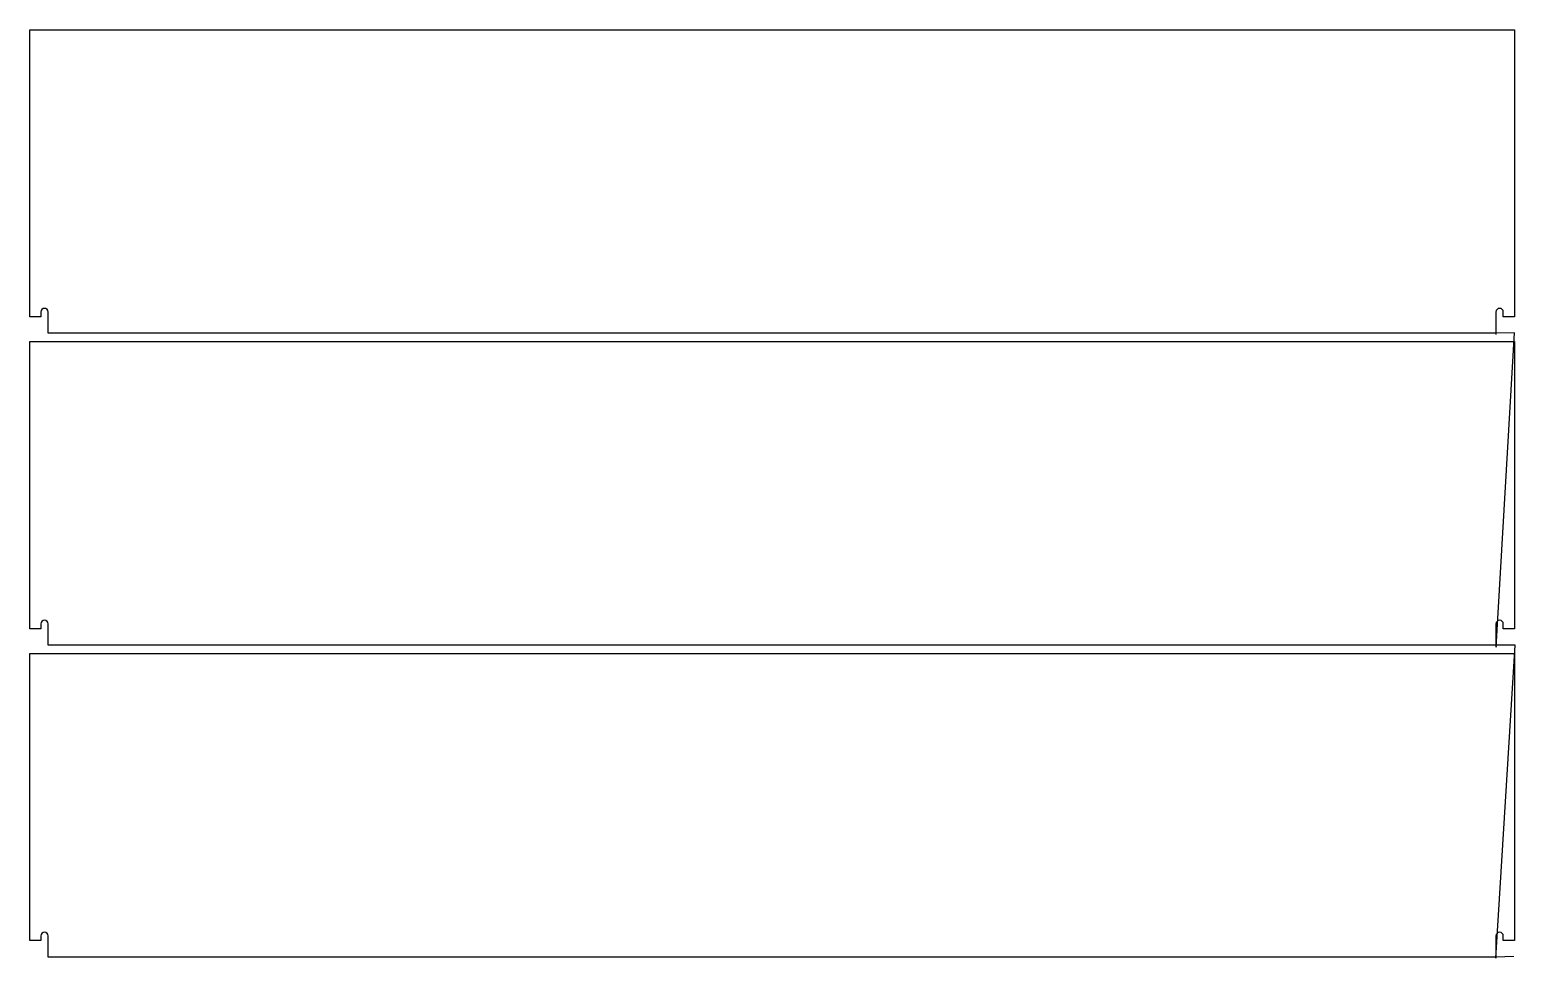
# Model space of a CAD drawing. Header units: metres. Extents: x 8 to 4434, y 5 to 2770.
import ezdxf

# ---------------------------------------------------------------- set-up
doc = ezdxf.new("R2010")
doc.units = ezdxf.units.M

msp = doc.modelspace()

# ---------------------------------------------------------------- linework, layer by layer
at = {"layer": 'TOOL_0'}
for p, q in [((8, 1915.283), (8, 2770.283)), ((8, 2770.283), (4431, 2770.283)), ((4431, 2770.283), (4431, 1915.283)), ((41, 1915.283), (8, 1915.283)), ((41, 1929.283), (41, 1915.283)), ((63, 1866.283), (63, 1929.283)), ((4376, 1929.283), (4376, 1866.283)), ((4398, 1915.283), (4398, 1929.283)), ((4431, 1915.283), (4398, 1915.283)), ((4376, 1866.283), (63, 1866.283)), ((4431.437, 1867.524), (4376, 1866.283)), ((4376, 1866.283), (4376.102, 1862.314)), ((4376.364, 931.469), (4431.437, 1867.524)), ((8, 986.226), (8, 1841.226)), ((8, 1841.226), (4431, 1841.226)), ((4431, 1841.226), (4431, 986.226)), ((41, 986.226), (8, 986.226)), ((41, 1000.226), (41, 986.226)), ((63, 937.226), (63, 1000.226)), ((4376, 1000.226), (4376, 937.226)), ((4398, 986.226), (4398, 1000.226)), ((4431, 986.226), (4398, 986.226)), ((4376, 937.226), (63, 937.226)), ((4375.918, 4.503), (4433.636, 937.306)), ((4433.636, 937.306), (4376, 937.226)), ((4376, 937.226), (4376.364, 931.469)), ((8, 57.001), (8, 912.001)), ((8, 912.001), (4431, 912.001)), ((4431, 912.001), (4431, 57.001)), ((41, 57.001), (8, 57.001)), ((41, 71.001), (41, 57.001)), ((63, 8.001), (63, 71.001)), ((4376, 71.001), (4376, 8.001)), ((4398, 57.001), (4398, 71.001)), ((4431, 57.001), (4398, 57.001)), ((4376, 8.001), (63, 8.001)), ((4376, 8.001), (4375.918, 4.503)), ((4428.959, 9.778), (4376, 8.001))]:
    msp.add_line(p, q, dxfattribs=at)
for centre in [(52, 1929.283), (4387, 1929.283), (52, 1000.226), (4387, 1000.226), (52, 71.001), (4387, 71.001)]:
    msp.add_arc(centre, 11, 0, 180, dxfattribs=at)

doc.saveas('drawing.dxf')
